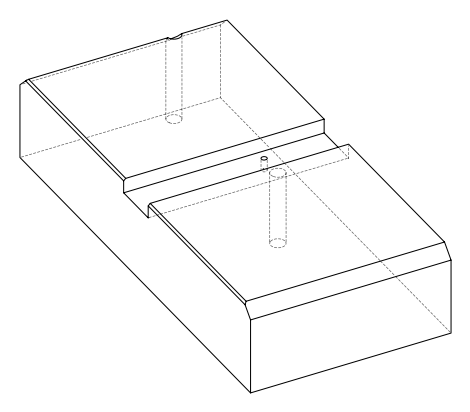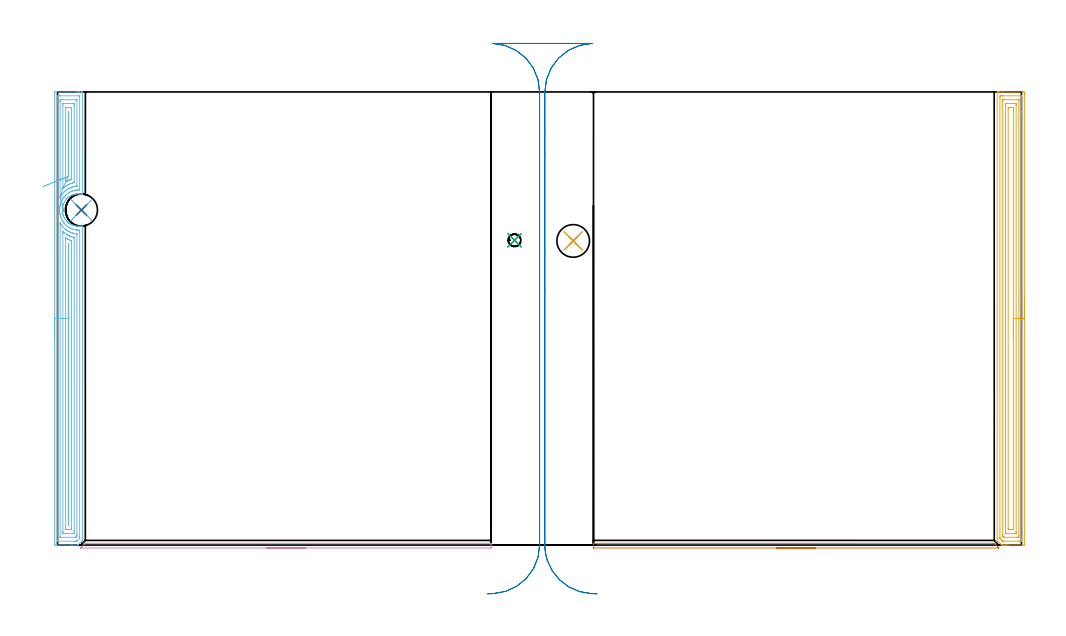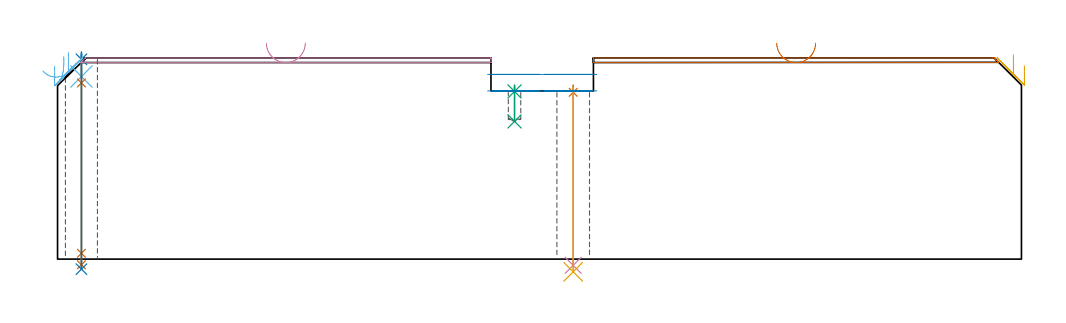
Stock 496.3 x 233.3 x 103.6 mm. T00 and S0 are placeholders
(PLAN: 14 operations, 8 tool changes, 29.2 min)
(1 SPOT_DRILL | STEP1HOLE | NXT0321_9005460120000 | 0.03 min | 1841 mm3)
(2 SPOT_DRILL_1 | STEP1HOLE_1 | NXT0321_9005460120000 | 0.03 min | 3 mm3)
(3 SPOT_DRILL_2 | STEP1POCKET | NXT0321_9005460120000 | 0.03 min | 1790 mm3)
(4 DRILL_THROUGH_HOLE_INTO_CENTER | STEP1HOLE | NXT0301_065 | 0.37 min | 5992 mm3)
(5 DRILL_TO_ENLARGE_THROUGH_HOLE | STEP1HOLE | UGT0301_291 | 0.39 min | 15070 mm3)
(6 DRILL_BLIND_HOLE_INTO_CENTER | STEP1HOLE_1 | NXT0301_035 | 0.05 min | 278 mm3)
(7 GUN_DRILL_THROUGH_HOLE | STEP1HOLE_1 | UGT0307_002 | 0.51 min | 2626 mm3)
(8 SPADE_DRILL_TO_ENLARGE_THROUGH_HOLE | STEP1HOLE_1 | UGT0306_007 | 0.44 min | 19189 mm3)
(9 DRILL_BLIND_HOLE_INTO_CENTER_1 | STEP1POCKET | NXT0301_035 | 0.08 min | 487 mm3)
(10 AREA_MILL | FG_CHAMFER_SURFACE | UGT0205_001 | 1.84 min | 616 mm3)
(11 AREA_MILL_1 | FG_CHAMFER_SURFACE_1 | UGT0205_001 | 9.63 min | 22864 mm3)
(12 AREA_MILL_2 | FG_CHAMFER_SURFACE_2 | UGT0205_001 | 11.05 min | 23232 mm3)
(13 AREA_MILL_3 | FG_CHAMFER_SURFACE_3 | UGT0205_001 | 1.82 min | 595 mm3)
(14 MILL_RECTANGULAR_SLOT | SLOT_RECTANGULAR | UGT0201_020 | Follow Part, ap 12.5, ae 75% | 2.95 min | 203502 mm3)
(TOOL NXT0321_9005460120000 | NC Spot Drill, 142deg, 12mm, Carbide, Uncoated | D12 PA142 FL30 Z2)
(TOOL NXT0301_065 | Carbide Drill 9.4mm [860.1-0940-075A1-MM 2214] | D9.4 PA140 FL98 Z2)
(TOOL UGT0301_291 | Twist Drill 16.8 mm | D16.8 PA118 FL125 Z2)
(TOOL NXT0301_035 | Carbide Drill 6.4mm [860.1-0640-032A1-MM 2214] | D6.4 PA140 FL53 Z2)
(TOOL UGT0307_002 | Gun Drill 6 mm | D6 PA130 FL24 Z1)
(TOOL UGT0306_007 | Spade Drill 16.5mm | D16.5 PA132 FL10 Z2)
(TOOL UGT0205_001 | Chamfer Mill 20 x 3 x 45 deg. | D20 FL50 Z2)
(TOOL UGT0201_020 | End mill 50 mm | D50 FL50 Z4)
(OP 1 SPOT_DRILL)
G17 G21 G94 G90
T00 M6
G54
G17 G0 G90 X265.5 Y156.6 S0 M3
G43 Z113.6 H0
G94 G81 G98 Z85.877 F250. R89.6
G80
M5
M2
(OP 2 SPOT_DRILL_1)
G17 G21 G94 G90
T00 M6
G54
G17 G0 G90 X12.3 Y172.5 S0 M3
G43 Z113.6 H0
G94 G81 G98 Z102.881 F250. R106.6
G80
M5
M2
(OP 3 SPOT_DRILL_2)
G17 G21 G94 G90
T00 M6
G54
G17 G0 G90 X235.3 Y156.9 S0 M3
G43 Z113.6 H0
G94 G81 G98 Z86.325 F250. R89.6
G80
M5
M2
(OP 4 DRILL_THROUGH_HOLE_INTO_CENTER)
G17 G21 G94 G90
T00 M6
G54
G17 G0 G90 X265.5 Y156.6 S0 M3
G43 Z113.6 H1
G94 G73 G98 Z-3.211 F250. Q8.981 R88.6
G80
M5
M2
(OP 5 DRILL_TO_ENLARGE_THROUGH_HOLE)
G17 G21 G94 G90
T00 M6
G54
G17 G0 G90 X265.5 Y156.6 S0 M3
G43 Z113.6 H0
G94 G73 G98 Z-6.547 F250. Q15.525 R88.6
G80
M5
M2
(OP 6 DRILL_BLIND_HOLE_INTO_CENTER)
G17 G21 G94 G90
T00 M6
G54
G17 G0 G90 X12.3 Y172.5 S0 M3
G43 Z113.6 H1
G94 G81 G98 Z94. F250. R105.6
G80
M5
M2
(OP 7 GUN_DRILL_THROUGH_HOLE)
G17 G21 G94 G90
T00 M6
G54
G17 G0 G90 X12.3 Y172.5 M8
G43 Z113.6 H0
Z103.859
S716 M3
G94 G1 Z90.693 F125. M26
G4 X.084
Z3. F250.
G4 X.084
Z-2.899 F125.
G4 X.084
M5
M9
G0 Z103.859
Z113.6
M2
(OP 8 SPADE_DRILL_TO_ENLARGE_THROUGH_HOLE)
G17 G21 G94 G90
T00 M6
G54
G17 G0 G90 X12.3 Y172.5 S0 M3
G43 Z113.6 H0
G94 G73 G98 Z-5.173 F250. Q15.539 R105.6
G80
M5
M2
(OP 9 DRILL_BLIND_HOLE_INTO_CENTER_1)
G17 G21 G94 G90
T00 M6
G54
G17 G0 G90 X235.3 Y156.9 S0 M3
G43 Z113.6 H1
G94 G81 G98 Z70.9 F250. R88.6
G80
M5
M2
(OP 10 AREA_MILL)
G17 G21 G94 G90
T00 M6
G54
G17 G0 G90 X127.55 Y-1.5 S1061 M3
G43 Z113.6 H0
Z111.2
G94 G1 X127.512 Z110.328 F250.
X127.398 Z109.464
X127.209 Z108.612
X126.947 Z107.78
X126.613 Z106.974
X126.21 Z106.2
X125.742 Z105.464
X125.21 Z104.772
X124.621 Z104.129
X123.978 Z103.54
X123.286 Z103.008
X122.55 Z102.54
X121.776 Z102.137
X120.97 Z101.803
X120.138 Z101.541
X119.286 Z101.352
X118.422 Z101.238
X117.55 Z101.2
X11.966
X11.912 Y-1.497 Z101.201
X11.911 Y-1.496 Z101.202
X11.922 Y-1.477 Z101.221
X12.225 Y-1.173 Z101.523
X12.368 Y-1.031 Z101.667
X12.525 Y-0.874 Z101.824
X12.662 Y-0.736 Z101.96
X14.295 Y0.895 Z103.594
X14.302 Y0.897 Z103.596
X14.312 Y0.9 Z103.6
X223.022
X223.19 Y0.897 Z103.588
X223.197 Y0.772 Z103.464
X223.2 Y0.639 Z103.339
Y0.395 Z103.094
Y-0.3 Z102.395
X223.196 Y-1.491 Z101.205
X223.186 Y-1.493 Z101.204
X222.854 Y-1.5 Z101.2
X117.55
X116.678 Z101.238
X115.814 Z101.352
X114.962 Z101.541
X114.13 Z101.803
X113.324 Z102.137
X112.55 Z102.54
X111.814 Z103.008
X111.122 Z103.54
X110.479 Z104.129
X109.89 Z104.772
X109.358 Z105.464
X108.89 Z106.2
X108.487 Z106.974
X108.153 Z107.78
X107.891 Z108.612
X107.702 Z109.464
X107.588 Z110.328
X107.55 Z111.2
G0 Z113.6
M5
M2
(OP 11 AREA_MILL_1)
G17 G21 G94 G90
T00 M6
G54
G17 G0 G90 X497.8 Y126.65 S1061 M3
G43 Z113.6 H0
Z99.6
G94 G1 Y126.612 Z98.728 F250.
Y126.498 Z97.864
Y126.309 Z97.012
Y126.047 Z96.18
Y125.713 Z95.374
Y125.31 Z94.6
Y124.842 Z93.864
Y124.31 Z93.172
Y123.721 Z92.529
Y123.078 Z91.94
Y122.386 Z91.408
Y121.65 Z90.94
Y120.876 Z90.537
Y120.07 Z90.203
Y119.238 Z89.941
Y118.386 Z89.752
Y117.522 Z89.638
Y116.65 Z89.6
Y1.083
X497.799 Y0.608 Z89.601
X497.795 Y0.195 Z89.603
X497.792 Y0.01 Z89.605
X497.389 Y0. Z90.008
X489.482 Z97.912
X488.922 Z98.475
X488.604 Z98.793
X488.043 Z99.353
X487.725 Z99.67
X487.089 Z100.311
X486.725 Z100.674
X486.236 Y0.001 Z101.156
X486.198 Y0.01 Z101.193
X486.137 Y0.06 Z101.257
X486.038 Y0.162 Z101.361
X484.211 Y1.989 Z103.189
X483.81 Y2.393 Z103.59
X483.807 Y2.4 Z103.593
X483.8 Y3.286 Z103.6
Y233.139
X483.802 Y233.29 Z103.588
X483.946 Y233.297 Z103.446
X484.098 Y233.3 Z103.302
X484.453 Z102.946
X485.089 Z102.305
X486.286 Z101.111
X486.847 Z100.547
X496.791 Y233.299 Z90.606
X497.389 Y233.294 Z90.008
X497.792 Y233.29 Z89.605
X497.795 Y233.105 Z89.603
X497.799 Y232.692 Z89.601
X497.8 Y232.275 Z89.6
Y116.65
X496.386 Z91.014
X496.385 Y2.521 Z91.015
X496.384 Y2.393 Z91.016
X496.379 Y2.02 Z91.021
X496.013 Y2.006 Z91.387
X495.632 Y2.002 Z91.768
X495.14 Y2. Z92.26
X494.753 Z92.647
X487.233 Z100.167
X486.847 Y2.003 Z100.553
X486.718 Y2.007 Z100.682
X486.672 Y2.01 Z100.728
X486.631 Y2.031 Z100.769
X486.557 Y2.102 Z100.843
X486.258 Y2.393 Z101.142
X485.968 Y2.682 Z101.432
X485.366 Y3.286 Z102.034
X485.278 Y3.378 Z102.122
X485.228 Y3.434 Z102.172
X485.221 Y3.479 Z102.179
X485.218 Y3.669 Z102.182
X485.215 Y4.051 Z102.185
Y230.779
X485.216 Y230.907 Z102.184
X485.221 Y231.28 Z102.179
X485.587 Y231.294 Z101.813
X485.968 Y231.298 Z101.432
X486.46 Y231.3 Z100.94
X486.847 Z100.553
X496.124 Z91.276
X496.309 Y231.298 Z91.091
X496.338 Y231.296 Z91.062
X496.367 Y231.29 Z91.033
X496.379 Y231.284 Z91.021
X496.38 Y231.261 Z91.02
X496.385 Y231.035 Z91.015
X496.386 Y223.048 Z91.014
Y116.65
X494.972 Z92.428
X494.971 Y4.85 Z92.429
X494.969 Y4.178 Z92.431
X494.967 Y4.068 Z92.433
X494.965 Y4.021 Z92.435
X494.921 Y4.008 Z92.479
X494.753 Y4.004 Z92.647
X494.05 Y4. Z93.35
X493.875 Z93.525
X487.725 Z99.675
X487.549 Y4.001 Z99.851
X487.198 Y4.007 Z100.202
X487.101 Y4.01 Z100.299
X487.075 Y4.031 Z100.325
X487.023 Y4.078 Z100.377
X486.921 Y4.178 Z100.479
X486.847 Y4.255 Z100.553
X486.651 Y4.46 Z100.749
X486.636 Y4.85 Z100.764
X486.631 Y5.071 Z100.769
X486.629 Y5.292 Z100.771
Y228.45
X486.631 Y229.122 Z100.769
X486.633 Y229.232 Z100.767
X486.635 Y229.279 Z100.765
X486.679 Y229.292 Z100.721
X486.847 Y229.296 Z100.553
X487.55 Y229.3 Z99.85
X487.725 Z99.675
X494.578 Z92.822
X494.753 Y229.296 Z92.647
X494.928 Y229.29 Z92.472
X494.965 Y229.285 Z92.435
X494.968 Y229.254 Z92.432
X494.97 Y229.195 Z92.43
X494.971 Y229.122 Z92.429
X494.972 Y228.9 Z92.428
Y116.65
X493.557 Z93.843
Y6.856
X493.556 Y6.288 Z93.844
X493.553 Y6.097 Z93.847
X493.55 Y6.03 Z93.85
X493.545 Y6.009 Z93.855
X493.523 Y6.007 Z93.877
X493.418 Y6.004 Z93.982
X492.996 Y6. Z94.404
X492.961 Z94.439
X488.568 Z98.832
X488.181 Y6.006 Z99.219
X488.085 Y6.01 Z99.315
X488.049 Y6.015 Z99.351
X488.047 Y6.047 Z99.353
X488.045 Y6.13 Z99.355
X488.043 Y6.533 Z99.357
Y6.856
Y226.444
X488.044 Y227.012 Z99.356
X488.047 Y227.203 Z99.353
X488.05 Y227.27 Z99.35
X488.055 Y227.291 Z99.345
X488.077 Y227.293 Z99.323
X488.182 Y227.296 Z99.218
X488.604 Y227.3 Z98.796
X488.639 Z98.761
X493.032 Z94.368
X493.419 Y227.294 Z93.981
X493.515 Y227.29 Z93.885
X493.551 Y227.285 Z93.849
X493.553 Y227.253 Z93.847
X493.555 Y227.17 Z93.845
X493.557 Y226.767 Z93.843
Y226.444
Y116.65
X492.143 Z95.257
Y8.642
X492.142 Y8.617 Z95.258
X492.118 Y8.01 Z95.282
X491.868 Y8.003 Z95.532
X491.239 Y8. Z96.161
X490.992 Z96.408
X490.361 Z97.039
X490.112 Y8.001 Z97.288
X489.482 Y8.01 Z97.918
X489.458 Y8.642 Z97.942
X489.457 Y8.667 Z97.943
Y224.658
X489.458 Y224.683 Z97.942
X489.482 Y225.29 Z97.918
X489.732 Y225.297 Z97.668
X490.361 Y225.3 Z97.039
X490.608 Z96.792
X491.239 Z96.161
X491.488 Y225.299 Z95.912
X492.118 Y225.29 Z95.282
X492.142 Y224.658 Z95.258
X492.143 Y224.633 Z95.257
Y116.65
Y115.778 Z95.295
Y114.914 Z95.409
Y114.062 Z95.598
Y113.23 Z95.86
Y112.424 Z96.194
Y111.65 Z96.597
Y110.914 Z97.065
Y110.222 Z97.596
Y109.579 Z98.186
Y108.99 Z98.829
Y108.458 Z99.521
Y107.99 Z100.257
Y107.587 Z101.031
Y107.253 Z101.837
Y106.991 Z102.669
Y106.802 Z103.52
Y106.688 Z104.385
Y106.65 Z105.257
G0 Z113.6
M5
M2
(OP 12 AREA_MILL_2)
G17 G21 G94 G90
T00 M6
G54
G17 G0 G90 X-1.5 Y106.65 S1061 M3
G43 Z113.6 H0
Z99.3
G94 G1 Y106.688 Z98.428 F250.
Y106.802 Z97.564
Y106.991 Z96.712
Y107.253 Z95.88
Y107.587 Z95.074
Y107.99 Z94.3
Y108.458 Z93.564
Y108.99 Z92.872
Y109.579 Z92.229
Y110.222 Z91.64
Y110.914 Z91.109
Y111.65 Z90.64
Y112.424 Z90.237
Y113.23 Z89.903
Y114.062 Z89.641
Y114.914 Z89.452
Y115.778 Z89.338
Y116.65 Z89.3
Y232.692
X-1.496 Y233.076 Z89.302
X-1.491 Y233.29 Z89.306
X-1.274 Y233.3 Z89.523
X9.635 Z100.429
X10.2 Z100.997
X10.52 Z101.317
X11.085 Z101.882
X11.406 Z102.201
X12.432 Z103.231
X12.777 Y233.292 Z103.568
X12.797 Y233.29 Z103.588
X12.8 Y233.138 Z103.6
Y180.919
X12.795 Y180.618 Z103.591
X12.755 Y180.617 Z103.552
X12.487 Y180.67 Z103.285
X12.205 Y180.727 Z103.003
X11.995 Y180.76 Z102.794
X11.555 Y180.808 Z102.354
X11.114 Y180.836 Z101.914
X10.674 Y180.842 Z101.473
X10.233 Y180.824 Z101.033
X9.792 Y180.782 Z100.592
X9.353 Y180.717 Z100.152
X8.911 Y180.625 Z99.71
X8.749 Y180.583 Z99.548
X8.472 Y180.51 Z99.271
X8.029 Y180.368 Z98.828
X7.591 Y180.199 Z98.389
X7.087 Y179.978 Z97.886
X6.71 Y179.772 Z97.509
X6.265 Y179.499 Z97.064
X5.829 Y179.203 Z96.628
X5.736 Y179.134 Z96.535
X5.672 Y179.086 Z96.469
X5.304 Y178.774 Z96.103
X5.214 Y178.692 Z96.014
X4.948 Y178.448 Z95.748
X4.745 Y178.242 Z95.545
X4.699 Y178.194 Z95.498
X4.376 Y177.82 Z95.175
X4.067 Y177.434 Z94.867
X3.973 Y177.302 Z94.773
X3.69 Y176.86 Z94.49
X3.43 Y176.41 Z94.229
X3.187 Y175.919 Z93.985
X3.141 Y175.809 Z93.941
X3.117 Y175.751 Z93.917
X3.043 Y175.564 Z93.838
X3.024 Y175.518 Z93.819
X2.953 Y175.318 Z93.75
X2.867 Y175.074 Z93.664
X2.734 Y174.626 Z93.532
X2.629 Y174.181 Z93.428
X2.549 Y173.734 Z93.348
X2.494 Y173.288 Z93.293
X2.481 Y173.052 Z93.272
X2.471 Y172.886 Z93.26
X2.467 Y172.842 Z93.258
X2.461 Y172.43 Z93.252
X2.46 Y172.396 Z93.253
X2.479 Y171.95 Z93.271
X2.52 Y171.503 Z93.315
X2.537 Y171.378 Z93.335
X2.551 Y171.287 Z93.348
X2.579 Y171.1 Z93.375
X2.585 Y171.058 Z93.381
X2.639 Y170.79 Z93.437
X2.675 Y170.611 Z93.474
X2.79 Y170.166 Z93.589
X2.851 Y169.976 Z93.651
X2.924 Y169.762 Z93.717
X2.937 Y169.718 Z93.732
X3.104 Y169.274 Z93.901
X3.141 Y169.187 Z93.938
X3.188 Y169.078 Z93.984
X3.217 Y169.018 Z94.014
X3.359 Y168.727 Z94.156
X3.436 Y168.584 Z94.233
X3.543 Y168.382 Z94.341
X3.797 Y167.969 Z94.595
X4.068 Y167.564 Z94.866
X4.124 Y167.49 Z94.922
X4.5 Y167.037 Z95.3
X4.617 Y166.909 Z95.415
X4.752 Y166.758 Z95.551
X4.896 Y166.598 Z95.696
X4.948 Y166.548 Z95.748
X5.207 Y166.317 Z96.007
X5.381 Y166.162 Z96.18
X5.829 Y165.796 Z96.628
X5.898 Y165.745 Z96.698
X5.95 Y165.706 Z96.749
X6.093 Y165.613 Z96.889
X6.327 Y165.459 Z97.124
X6.536 Y165.333 Z97.333
X6.71 Y165.228 Z97.508
X7.122 Y165.012 Z97.921
X7.54 Y164.815 Z98.339
X7.591 Y164.794 Z98.39
X7.689 Y164.758 Z98.487
X7.864 Y164.694 Z98.658
X8.032 Y164.633 Z98.825
X8.204 Y164.577 Z98.997
X8.473 Y164.49 Z99.269
X8.792 Y164.406 Z99.592
X8.91 Y164.375 Z99.71
X9.352 Y164.283 Z100.152
X9.792 Y164.217 Z100.592
X10.233 Y164.176 Z101.033
X10.673 Y164.158 Z101.473
X11.114 Y164.164 Z101.914
X11.555 Y164.192 Z102.355
X11.995 Y164.245 Z102.795
X12.495 Y164.328 Z103.294
X12.793 Y164.381 Z103.593
X12.8 Y163.959 Z103.6
X12.796 Y3.226 Z103.596
X12.792 Y2.477 Z103.592
X12.789 Y2.393 Z103.589
X12.788 Y2.39 Z103.588
X12.734 Y2.333 Z103.532
X10.562 Y0.161 Z101.361
X10.52 Y0.12 Z101.319
X10.41 Y0.01 Z101.205
X10.2 Y0. Z100.999
X9.391 Z100.19
X8.749 Z99.545
X7.543 Z98.34
X6.978 Z97.773
X-1.275 Y0.001 Z89.522
X-1.492 Y0.01 Z89.306
X-1.499 Y0.227 Z89.299
X-1.5 Y116.65 Z89.3
X-0.086 Z90.714
Y230.907
X-0.084 Y231.125 Z90.716
X-0.081 Y231.233 Z90.719
X-0.079 Y231.279 Z90.721
X0. Y231.29 Z90.8
X0.392 Y231.298 Z91.192
X0.78 Y231.299 Z91.58
X1.275 Y231.3 Z92.075
X11.016 Z101.816
X11.257 Y231.297 Z102.057
X11.36 Y231.292 Z102.16
X11.376 Y231.29 Z102.176
X11.379 Y231.277 Z102.179
X11.382 Y231.229 Z102.182
X11.385 Y231.128 Z102.185
X11.386 Y230.927 Z102.186
Y183.618
X11.384 Y183.161 Z102.184
X11.381 Y182.943 Z102.181
X11.379 Y182.844 Z102.179
X11.276 Y182.836 Z102.076
X10.52 Y182.829 Z101.32
X10.4 Y182.826 Z101.2
X9.635 Y182.766 Z100.435
X9.58 Y182.76 Z100.38
X9.2 Y182.705 Z100.
X8.826 Y182.627 Z99.626
X8.749 Y182.608 Z99.549
X8.126 Y182.44 Z98.926
X7.864 Y182.356 Z98.664
X7.466 Y182.213 Z98.266
X6.978 Y182.017 Z97.778
X6.835 Y181.956 Z97.635
X6.526 Y181.812 Z97.326
X6.247 Y181.657 Z97.047
X6.093 Y181.566 Z96.893
X5.696 Y181.32 Z96.496
X5.207 Y180.997 Z96.007
X5.162 Y180.965 Z95.962
X5.101 Y180.919 Z95.901
X4.676 Y180.563 Z95.476
X4.322 Y180.251 Z95.122
X4.205 Y180.144 Z95.005
X4.085 Y180.027 Z94.885
X3.77 Y179.691 Z94.57
X3.436 Y179.308 Z94.236
X3.357 Y179.214 Z94.157
X3.295 Y179.134 Z94.095
X2.976 Y178.706 Z93.776
X2.668 Y178.242 Z93.468
X2.639 Y178.197 Z93.439
X2.622 Y178.169 Z93.422
X2.551 Y178.046 Z93.351
X2.302 Y177.6 Z93.102
X2.175 Y177.349 Z92.975
X2.007 Y177.005 Z92.807
X1.776 Y176.456 Z92.576
X1.757 Y176.41 Z92.557
X1.745 Y176.376 Z92.545
X1.665 Y176.146 Z92.465
X1.526 Y175.704 Z92.326
X1.485 Y175.564 Z92.285
X1.338 Y175.001 Z92.138
X1.265 Y174.671 Z92.065
X1.19 Y174.257 Z91.99
X1.125 Y173.778 Z91.925
X1.092 Y173.464 Z91.892
X1.056 Y172.886 Z91.856
X1.052 Y172.612 Z91.852
X1.062 Y171.993 Z91.862
X1.067 Y171.848 Z91.867
X1.079 Y171.692 Z91.879
X1.14 Y171.1 Z91.94
X1.202 Y170.674 Z92.002
X1.292 Y170.208 Z92.092
X1.456 Y169.526 Z92.256
X1.517 Y169.315 Z92.317
X1.665 Y168.853 Z92.465
X1.827 Y168.423 Z92.627
X1.936 Y168.149 Z92.736
X2.234 Y167.53 Z93.034
X2.551 Y166.962 Z93.351
X2.75 Y166.637 Z93.55
X3.173 Y166.01 Z93.973
X3.392 Y165.745 Z94.192
X3.436 Y165.694 Z94.236
X3.829 Y165.252 Z94.629
X4.21 Y164.852 Z95.01
X4.322 Y164.75 Z95.122
X5.025 Y164.143 Z95.825
X5.207 Y163.999 Z96.007
X5.222 Y163.988 Z96.022
X5.262 Y163.959 Z96.062
X5.764 Y163.634 Z96.564
X6.093 Y163.436 Z96.893
X6.78 Y163.067 Z97.58
X6.978 Y162.974 Z97.778
X7.146 Y162.897 Z97.946
X7.864 Y162.644 Z98.664
X8.462 Y162.464 Z99.262
X8.749 Y162.397 Z99.549
X9.126 Y162.319 Z99.926
X9.568 Y162.241 Z100.368
X9.635 Y162.234 Z100.435
X10.258 Y162.174 Z101.058
X10.52 Y162.164 Z101.32
X10.531 Z101.331
X11.379 Y162.174 Z102.179
X11.386 Y161.282 Z102.186
X11.381 Y4.178 Z102.181
X11.377 Y3.745 Z102.177
X11.374 Y3.528 Z102.174
X11.368 Y3.43 Z102.168
X11.318 Y3.374 Z102.118
X11.234 Y3.286 Z102.034
X10.342 Y2.393 Z101.142
X9.982 Y2.043 Z100.782
X9.926 Y2.01 Z100.726
X9.83 Y2.006 Z100.63
X9.635 Y2.003 Z100.435
X9.139 Y2. Z99.939
X8.749 Z99.549
X0.284 Z91.084
X0.043 Y2.003 Z90.843
X-0.06 Y2.008 Z90.74
X-0.076 Y2.01 Z90.724
X-0.079 Y2.023 Z90.721
X-0.082 Y2.071 Z90.718
X-0.085 Y2.172 Z90.715
X-0.086 Y2.373 Z90.714
Y116.65
X1.329 Z92.129
Y165.191
X1.331 Y165.745 Z92.131
X1.332 Y165.813 Z92.132
X1.334 Y165.856 Z92.134
X1.41 Y165.745 Z92.21
X1.665 Y165.352 Z92.465
X2.005 Y164.852 Z92.805
X2.23 Y164.531 Z93.03
X2.551 Y164.141 Z93.351
X2.706 Y163.959 Z93.506
X3.053 Y163.577 Z93.853
X3.436 Y163.179 Z94.236
X3.556 Y163.067 Z94.356
X4.322 Y162.419 Z95.122
X4.637 Y162.174 Z95.437
X5.207 Y161.795 Z96.007
X5.485 Y161.628 Z96.285
X6.072 Y161.303 Z96.872
X6.113 Y161.282 Z96.913
X6.699 Y161.007 Z97.499
X6.978 Y160.9 Z97.778
X7.572 Y160.683 Z98.372
X7.864 Y160.6 Z98.664
X8.637 Y160.389 Z99.437
X8.749 Y160.366 Z99.549
X8.778 Y160.36 Z99.578
X9.94 Y160.191 Z100.74
X9.963 Y160.186 Z100.763
X9.966 Y160.178 Z100.766
X9.968 Y160.162 Z100.768
X9.971 Y160.051 Z100.771
X9.967 Y5.629 Z100.767
X9.965 Y5.071 Z100.765
X9.961 Y4.742 Z100.761
X9.954 Y4.465 Z100.754
X9.679 Y4.178 Z100.479
X9.657 Y4.156 Z100.457
X9.5 Y4.011 Z100.3
X9.457 Y4.008 Z100.257
X9.281 Y4.004 Z100.081
X8.926 Y4. Z99.726
X8.749 Z99.549
X1.665 Y4.001 Z92.465
X1.488 Y4.003 Z92.288
X1.371 Y4.008 Z92.171
X1.334 Y4.01 Z92.134
X1.333 Y4.025 Z92.133
X1.331 Y4.065 Z92.131
X1.329 Y4.178 Z92.129
Y116.65
X2.743 Z93.543
Y160.389
X2.745 Y161.086 Z93.545
X2.747 Y161.282 Z93.547
X2.75 Y161.397 Z93.55
X2.792 Y161.366 Z93.592
X2.902 Y161.282 Z93.702
X3.436 Y160.839 Z94.236
X3.999 Y160.389 Z94.799
X4.322 Y160.175 Z95.122
X4.92 Y159.786 Z95.72
X5.207 Y159.629 Z96.007
X5.455 Y159.496 Z96.255
X5.882 Y159.283 Z96.682
X6.093 Y159.183 Z96.893
X6.302 Y159.087 Z97.102
X6.63 Y158.954 Z97.43
X6.978 Y158.837 Z97.778
X7.69 Y158.604 Z98.49
X8.543 Y158.377 Z99.343
X8.55 Y158.32 Z99.35
X8.553 Y158.182 Z99.353
X8.556 Y157.906 Z99.356
X8.553 Y6.856 Z99.353
X8.551 Y6.164 Z99.351
X8.549 Y6.063 Z99.349
X8.546 Y6.011 Z99.346
X8.501 Y6.009 Z99.301
X8.289 Y6.004 Z99.089
X7.864 Y6. Z98.664
X7.828 Z98.628
X3.4 Z94.2
X3.001 Y6.004 Z93.801
X2.802 Y6.008 Z93.602
X2.757 Y6.01 Z93.557
X2.75 Y6.039 Z93.55
X2.748 Y6.1 Z93.548
X2.743 Y6.662 Z93.543
Y6.856
Y116.65
X4.157 Z94.957
Y156.984
X4.158 Y157.711 Z94.958
X4.16 Y157.874 Z94.96
X4.164 Y158.041 Z94.964
X4.169 Y158.058 Z94.969
X4.194 Y158.046 Z94.994
X4.245 Y158.019 Z95.045
X4.798 Y157.711 Z95.598
X5.207 Y157.502 Z96.007
X5.62 Y157.295 Z96.42
X6.093 Y157.095 Z96.893
X6.852 Y156.818 Z97.652
X6.978 Y156.777 Z97.778
X7.04 Y156.757 Z97.84
X7.136 Y156.706 Z97.936
X7.138 Y156.657 Z97.938
X7.142 Y155.926 Z97.942
X7.143 Y155.76 Z97.943
X7.138 Y8.481 Z97.938
X7.136 Y8.318 Z97.936
X7.13 Y8.01 Z97.93
X6.978 Y8.006 Z97.778
X6.728 Y8.001 Z97.528
X4.958 Y8. Z95.758
X4.322 Y8.001 Z95.122
X4.231 Y8.003 Z95.031
X4.176 Y8.007 Z94.976
X4.166 Y8.009 Z94.966
X4.163 Y8.049 Z94.963
X4.16 Y8.143 Z94.96
X4.157 Y8.475 Z94.957
Y8.641
Y116.65
X5.571 Z96.371
Y154.666
X5.574 Y155.033 Z96.374
X5.577 Y155.191 Z96.377
X5.578 Y155.205 Z96.378
X5.59 Y155.203 Z96.39
X5.649 Y155.181 Z96.449
X5.692 Y155.161 Z96.492
X5.716 Y155.148 Z96.516
X5.722 Y155.111 Z96.522
X5.724 Y155.033 Z96.524
X5.728 Y154.666 Z96.528
Y154.508
X5.725 Y10.798 Z96.525
X5.723 Y10.427 Z96.523
X5.72 Y10.13 Z96.52
X5.718 Y10.026 Z96.518
X5.622 Y10.008 Z96.422
X5.583 Y10.01 Z96.383
X5.578 Y10.053 Z96.378
X5.573 Y10.427 Z96.373
X5.572 Y10.582 Z96.372
X5.571 Y116.65 Z96.371
Y117.522 Z96.409
Y118.386 Z96.523
Y119.238 Z96.712
Y120.07 Z96.974
Y120.876 Z97.308
Y121.65 Z97.711
Y122.386 Z98.18
Y123.078 Z98.711
Y123.721 Z99.3
Y124.31 Z99.943
Y124.842 Z100.635
Y125.31 Z101.371
Y125.713 Z102.145
Y126.047 Z102.951
Y126.309 Z103.783
Y126.498 Z104.635
Y126.612 Z105.5
Y126.65 Z106.371
G0 Z113.6
X3.177 Y172.14
Z104.297
G1 X3.222 Y171.967 Z103.443
X3.249 Y171.867 Z102.577
X3.256 Y171.841 Z101.705
X3.243 Y171.888 Z100.834
X3.212 Y172.008 Z99.97
X3.161 Y172.201 Z99.121
X3.092 Y172.464 Z98.292
X3.004 Y172.796 Z97.49
X2.899 Y173.195 Z96.721
X2.777 Y173.657 Z95.991
X2.639 Y174.178 Z95.306
X2.487 Y174.756 Z94.67
X2.321 Y175.385 Z94.088
X2.143 Y176.06 Z93.566
X1.954 Y176.777 Z93.106
X1.756 Y177.53 Z92.712
X1.549 Y178.313 Z92.388
X1.336 Y179.121 Z92.136
X1.333 Y179.134 Z92.133
X1.331 Y179.153 Z92.131
X1.329 Y179.473 Z92.129
Y228.229
X1.33 Y228.567 Z92.13
X1.334 Y229.122 Z92.134
X1.336 Y229.282 Z92.136
X1.494 Y229.294 Z92.294
X1.665 Y229.297 Z92.465
X2.374 Y229.3 Z93.174
X2.551 Z93.351
X9.635 Y229.299 Z100.435
X9.812 Y229.297 Z100.612
X9.929 Y229.292 Z100.729
X9.966 Y229.289 Z100.766
X9.967 Y229.274 Z100.767
X9.969 Y229.234 Z100.769
X9.971 Y229.122 Z100.771
Y185.044
X9.97 Y184.93 Z100.77
X9.967 Y184.84 Z100.767
X9.965 Y184.817 Z100.765
X9.957 Y184.809 Z100.757
X9.925 Y184.803 Z100.725
X9.635 Y184.767 Z100.435
X9.391 Y184.735 Z100.191
X8.749 Y184.628 Z99.549
X8.635 Y184.606 Z99.435
X8.149 Y184.49 Z98.949
X7.924 Y184.429 Z98.724
X7.864 Y184.41 Z98.664
X7.262 Y184.204 Z98.062
X6.978 Y184.096 Z97.778
X6.317 Y183.823 Z97.117
X6.093 Y183.716 Z96.893
X6.014 Y183.677 Z96.814
X5.866 Y183.597 Z96.666
X5.451 Y183.352 Z96.251
X5.207 Y183.2 Z96.007
X4.909 Y183.006 Z95.709
X4.464 Y182.705 Z95.264
X4.383 Y182.643 Z95.183
X4.322 Y182.592 Z95.122
X3.901 Y182.236 Z94.701
X3.418 Y181.812 Z94.218
X2.993 Y181.366 Z93.793
X2.589 Y180.919 Z93.389
X2.571 Y180.898 Z93.371
X2.551 Y180.873 Z93.351
X2.184 Y180.396 Z92.984
X1.913 Y180.027 Z92.713
X1.813 Y179.878 Z92.613
X1.665 Y179.65 Z92.465
X1.47 Y179.331 Z92.27
X1.35 Y179.134 Z92.15
X1.336 Y179.121 Z92.136
X2.75 Y183.597 Z93.55
X2.747 Y183.854 Z93.547
X2.743 Y184.296 Z93.543
Y226.444
X2.746 Y227.139 Z93.546
X2.749 Y227.242 Z93.549
X2.752 Y227.29 Z93.552
X2.799 Y227.292 Z93.599
X3.011 Y227.296 Z93.811
X3.436 Y227.3 Z94.236
X3.472 Z94.272
X7.9 Z98.7
X8.299 Y227.296 Z99.099
X8.498 Y227.292 Z99.298
X8.543 Y227.29 Z99.343
X8.55 Y227.261 Z99.35
X8.552 Y227.2 Z99.352
X8.557 Y226.638 Z99.357
Y226.444
Y187.168
X8.555 Y186.818 Z99.355
X8.552 Y186.645 Z99.352
X8.551 Y186.629 Z99.351
X8.539 Y186.622 Z99.339
X8.502 Y186.608 Z99.302
X8.437 Y186.59 Z99.237
X7.864 Y186.445 Z98.664
X7.731 Y186.409 Z98.531
X7.283 Y186.275 Z98.083
X7.055 Y186.198 Z97.855
X6.978 Y186.169 Z97.778
X6.419 Y185.947 Z97.219
X6.093 Y185.808 Z96.893
X5.794 Y185.676 Z96.594
X5.213 Y185.383 Z96.013
X5.209 Y185.38 Z96.009
X4.658 Y185.043 Z95.458
X4.322 Y184.826 Z95.122
X4.121 Y184.692 Z94.921
X3.83 Y184.49 Z94.63
X3.609 Y184.316 Z94.409
X3.436 Y184.174 Z94.236
X3.126 Y183.91 Z93.926
X2.765 Y183.597 Z93.565
X2.75 Z93.55
X4.163 Y186.94 Z94.963
X4.161 Y186.955 Z94.961
X4.159 Y187.002 Z94.959
X4.157 Y187.168 Z94.957
Y187.334
Y224.658
X4.158 Y224.823 Z94.958
X4.162 Y224.99 Z94.962
X4.169 Y225.29 Z94.969
X4.322 Y225.294 Z95.122
X4.572 Y225.299 Z95.372
X6.342 Y225.3 Z97.142
X6.978 Y225.299 Z97.778
X7.069 Y225.297 Z97.869
X7.124 Y225.293 Z97.924
X7.134 Y225.291 Z97.934
X7.137 Y225.251 Z97.937
X7.14 Y225.157 Z97.94
X7.143 Y224.824 Z97.943
Y224.658
X7.142 Y188.788 Z97.942
X7.141 Y188.621 Z97.941
X7.136 Y188.296 Z97.936
X6.978 Y188.235 Z97.778
X6.852 Y188.187 Z97.652
X6.498 Y188.06 Z97.298
X6.206 Y187.947 Z97.006
X6.093 Y187.901 Z96.893
X5.825 Y187.791 Z96.625
X5.207 Y187.502 Z96.007
X4.987 Y187.389 Z95.787
X4.57 Y187.168 Z95.37
X4.322 Y187.023 Z95.122
X4.262 Y186.99 Z95.062
X4.163 Y186.94 Z94.963
X5.586 Y189.789 Z96.386
X5.578 Y189.846 Z96.378
X5.576 Y190.005 Z96.376
X5.572 Y190.37 Z96.372
X5.571 Y190.738 Z96.371
Y190.897
Y222.506
X5.573 Y222.873 Z96.373
X5.574 Y223.032 Z96.374
X5.578 Y223.224 Z96.378
X5.588 Y223.29 Z96.388
X5.674 Y223.295 Z96.474
X5.717 Y223.29 Z96.517
X5.722 Y223.247 Z96.522
X5.726 Y222.873 Z96.526
X5.728 Y222.506 Z96.528
X5.729 Y222.347 Z96.529
X5.728 Y190.372 Z96.528
X5.727 Y190.214 Z96.527
X5.722 Y189.846 Z96.522
X5.623 Y189.803 Z96.423
X5.586 Y189.789 Z96.386
X4.969 Y189.542 Z95.821
X4.309 Y189.279 Z95.316
X3.61 Y189. Z94.875
X2.878 Y188.708 Z94.501
X2.118 Y188.405 Z94.197
X1.337 Y188.094 Z93.965
X0.54 Y187.776 Z93.808
X-0.267 Y187.454 Z93.726
X-1.077 Y187.131 Z93.72
X-1.885 Y186.809 Z93.79
X-2.684 Y186.49 Z93.936
X-3.468 Y186.178 Z94.156
X-4.231 Y185.873 Z94.449
X-4.968 Y185.579 Z94.812
X-5.673 Y185.298 Z95.243
X-6.34 Y185.033 Z95.739
X-6.964 Y184.784 Z96.295
X-7.541 Y184.554 Z96.908
G0 Z113.6
M5
M2
(OP 13 AREA_MILL_3)
G17 G21 G94 G90
T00 M6
G54
G17 G0 G90 X390.3 Y-1.5 S1061 M3
G43 Z113.6 H0
Z111.2
G94 G1 X390.262 Z110.328 F250.
X390.148 Z109.463
X389.959 Z108.612
X389.697 Z107.78
X389.363 Z106.974
X388.96 Z106.2
X388.492 Z105.464
X387.96 Z104.772
X387.371 Z104.129
X386.728 Z103.54
X386.036 Z103.008
X385.3 Z102.54
X384.526 Z102.137
X383.72 Z101.803
X382.888 Z101.541
X382.036 Z101.352
X381.172 Z101.238
X380.3 Z101.2
X276.208
X276.041 Y-1.498 Z101.202
X275.903 Y-1.491 Z101.205
X275.9 Y-1.448 Z101.248
Y0.693 Z103.392
X275.902 Y0.798 Z103.49
X275.91 Y0.897 Z103.588
X276.041 Y0.9 Z103.6
X481.44
X482.301 Y0.893 Z103.593
X482.331 Y0.867 Z103.567
X482.63 Y0.573 Z103.268
X482.777 Y0.424 Z103.122
X482.914 Y0.287 Z102.985
X483.066 Y0.136 Z102.831
X483.561 Y-0.361 Z102.339
X483.816 Y-0.616 Z102.083
X483.938 Y-0.736 Z101.96
X484.268 Y-1.068 Z101.632
X484.491 Y-1.291 Z101.409
X484.682 Y-1.493 Z101.205
X484.631 Y-1.497 Z101.203
X484.438 Y-1.5 Z101.2
X380.3
X379.428 Z101.238
X378.564 Z101.352
X377.712 Z101.541
X376.88 Z101.803
X376.074 Z102.137
X375.3 Z102.54
X374.564 Z103.008
X373.872 Z103.54
X373.229 Z104.129
X372.64 Z104.772
X372.108 Z105.464
X371.64 Z106.2
X371.237 Z106.974
X370.903 Z107.78
X370.641 Z108.612
X370.452 Z109.463
X370.338 Z110.328
X370.3 Z111.2
G0 Z113.6
M5
M2
(OP 14 MILL_RECTANGULAR_SLOT)
G17 G21 G94 G90
T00 M6
G54
G17 G0 G90 X277.672 Y-25.117 S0 M3
G43 Z113.6 H0
Z95.1
G94 G1 X274.676 Y-24.97 F250.
G2 X252.183 Y-7.907 R25. F500.
X250.9 Y0. R25. F412.
G1 Y131.955
Y151.955 F500.
Y201.955 F399.
Y211.955 F471.
Y233.3 F500.
G2 X275.193 Y258.29 R25.
G1 X223.907
G2 X248.2 Y233.3 R25.
G1 Y0.
G2 X224.424 Y-24.97 R25.
G1 X221.428 Y-25.117 F250.
G0 X277.672 Z86.6
G1 X274.676 Y-24.97
G2 X252.183 Y-7.907 R25. F500.
X250.9 Y0. R25. F383.
G1 Y131.955
Y141.955 F500.
Y151.955 F427.
Y201.955 F373.
Y211.955 F436.
Y233.3 F500.
G2 X275.193 Y258.29 R25.
G1 X223.907
G2 X248.2 Y233.3 R25.
G1 Y0.
G2 X224.424 Y-24.97 R25.
G1 X221.428 Y-25.117 F250.
G0 Z113.6
M5
M2
